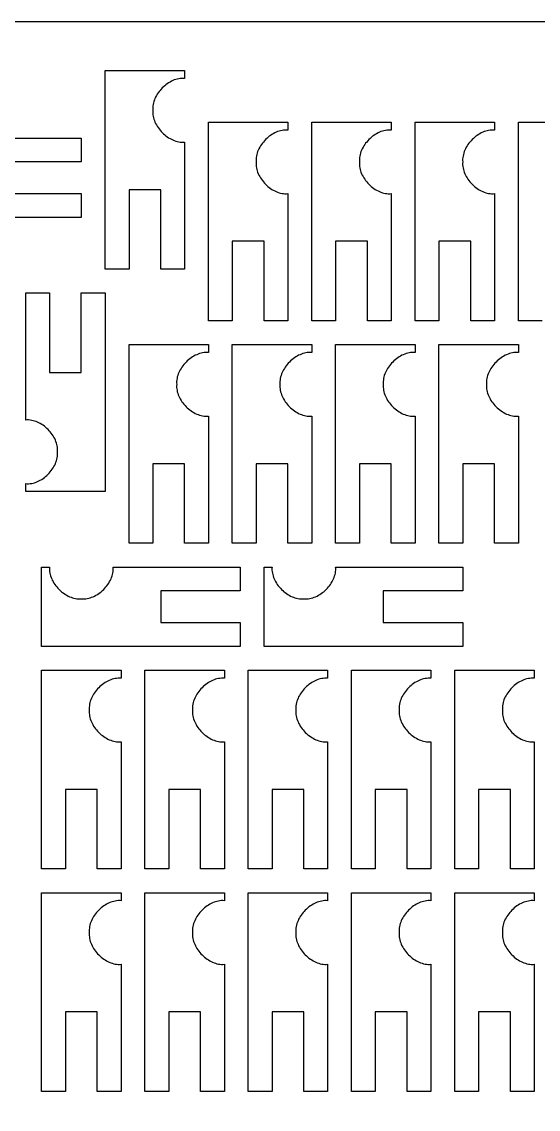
# Model space of a CAD drawing. Header units: millimetres. Extents: x 20698 to 22798, y 4792 to 5692.
# Drawn here: x 20807.1 to 20872.1, y 5555.5 to 5692.4 of the extents above; entities that cross this region are included whole.
import ezdxf

# ---------------------------------------------------------------- set-up
doc = ezdxf.new("R2010")
doc.units = ezdxf.units.MM
doc.layers.add('KEYHOLDER_ASPIRE', color=18, linetype='Continuous', true_color=0x4c0000)
doc.layers.add('Predeterminada', color=18, linetype='Continuous', true_color=0x000000)

msp = doc.modelspace()

# ---------------------------------------------------------------- linework, layer by layer
at = {"layer": 'KEYHOLDER_ASPIRE'}
for points in [[(20827.63, 5685.26), (20827.45, 5685.27), (20827.26, 5685.27), (20827.07, 5685.25), (20826.89, 5685.22), (20826.7, 5685.18), (20826.52, 5685.13), (20826.33, 5685.07), (20826.15, 5684.99), (20825.97, 5684.91), (20825.79, 5684.81), (20825.62, 5684.71), (20825.45, 5684.6), (20825.28, 5684.48), (20825.12, 5684.35), (20824.97, 5684.21), (20824.82, 5684.07), (20824.68, 5683.92), (20824.54, 5683.76), (20824.41, 5683.6), (20824.29, 5683.44), (20824.18, 5683.27), (20824.08, 5683.1), (20823.98, 5682.92), (20823.9, 5682.74), (20823.82, 5682.56), (20823.76, 5682.37), (20823.71, 5682.19), (20823.67, 5682), (20823.64, 5681.81), (20823.62, 5681.63), (20823.62, 5681.44), (20823.63, 5681.26), (20823.62, 5681.07), (20823.62, 5680.88), (20823.64, 5680.7), (20823.67, 5680.51), (20823.71, 5680.32), (20823.76, 5680.14), (20823.82, 5679.95), (20823.9, 5679.77), (20823.98, 5679.59), (20824.08, 5679.42), (20824.18, 5679.24), (20824.29, 5679.07), (20824.41, 5678.91), (20824.54, 5678.75), (20824.68, 5678.59), (20824.82, 5678.44), (20824.97, 5678.3), (20825.12, 5678.16), (20825.28, 5678.04), (20825.45, 5677.91), (20825.62, 5677.8), (20825.79, 5677.7), (20825.97, 5677.6), (20826.15, 5677.52), (20826.33, 5677.45), (20826.52, 5677.38), (20826.7, 5677.33), (20826.89, 5677.29), (20827.07, 5677.26), (20827.26, 5677.25), (20827.45, 5677.24), (20827.63, 5677.26), (20827.63, 5671.26), (20827.63, 5661.26), (20824.63, 5661.26), (20824.63, 5671.26), (20820.63, 5671.26), (20820.63, 5661.26), (20817.63, 5661.26), (20817.63, 5686.26), (20827.63, 5686.26)], [(20840.63, 5678.76), (20840.45, 5678.77), (20840.26, 5678.77), (20840.07, 5678.75), (20839.89, 5678.72), (20839.7, 5678.68), (20839.52, 5678.63), (20839.33, 5678.57), (20839.15, 5678.49), (20838.97, 5678.41), (20838.79, 5678.31), (20838.62, 5678.21), (20838.45, 5678.1), (20838.28, 5677.98), (20838.12, 5677.85), (20837.97, 5677.71), (20837.82, 5677.57), (20837.68, 5677.42), (20837.54, 5677.26), (20837.41, 5677.1), (20837.29, 5676.94), (20837.18, 5676.77), (20837.08, 5676.6), (20836.98, 5676.42), (20836.9, 5676.24), (20836.82, 5676.06), (20836.76, 5675.87), (20836.71, 5675.69), (20836.67, 5675.5), (20836.64, 5675.31), (20836.62, 5675.13), (20836.62, 5674.94), (20836.63, 5674.76), (20836.62, 5674.57), (20836.62, 5674.38), (20836.64, 5674.2), (20836.67, 5674.01), (20836.71, 5673.82), (20836.76, 5673.64), (20836.82, 5673.45), (20836.9, 5673.27), (20836.98, 5673.09), (20837.08, 5672.92), (20837.18, 5672.74), (20837.29, 5672.57), (20837.41, 5672.41), (20837.54, 5672.25), (20837.68, 5672.09), (20837.82, 5671.94), (20837.97, 5671.8), (20838.12, 5671.66), (20838.28, 5671.54), (20838.45, 5671.41), (20838.62, 5671.3), (20838.79, 5671.2), (20838.97, 5671.1), (20839.15, 5671.02), (20839.33, 5670.95), (20839.52, 5670.88), (20839.7, 5670.83), (20839.89, 5670.79), (20840.07, 5670.76), (20840.26, 5670.75), (20840.45, 5670.74), (20840.63, 5670.76), (20840.63, 5664.76), (20840.63, 5654.76), (20837.63, 5654.76), (20837.63, 5664.76), (20833.63, 5664.76), (20833.63, 5654.76), (20830.63, 5654.76), (20830.63, 5679.76), (20840.63, 5679.76)], [(20853.63, 5678.76), (20853.45, 5678.77), (20853.26, 5678.77), (20853.07, 5678.75), (20852.89, 5678.72), (20852.7, 5678.68), (20852.52, 5678.63), (20852.33, 5678.57), (20852.15, 5678.49), (20851.97, 5678.41), (20851.79, 5678.31), (20851.62, 5678.21), (20851.45, 5678.1), (20851.28, 5677.98), (20851.12, 5677.85), (20850.97, 5677.71), (20850.82, 5677.57), (20850.68, 5677.42), (20850.54, 5677.26), (20850.41, 5677.1), (20850.29, 5676.94), (20850.18, 5676.77), (20850.08, 5676.6), (20849.98, 5676.42), (20849.9, 5676.24), (20849.82, 5676.06), (20849.76, 5675.87), (20849.71, 5675.69), (20849.67, 5675.5), (20849.64, 5675.31), (20849.62, 5675.13), (20849.62, 5674.94), (20849.63, 5674.76), (20849.62, 5674.57), (20849.62, 5674.38), (20849.64, 5674.2), (20849.67, 5674.01), (20849.71, 5673.82), (20849.76, 5673.64), (20849.82, 5673.45), (20849.9, 5673.27), (20849.98, 5673.09), (20850.08, 5672.92), (20850.18, 5672.74), (20850.29, 5672.57), (20850.41, 5672.41), (20850.54, 5672.25), (20850.68, 5672.09), (20850.82, 5671.94), (20850.97, 5671.8), (20851.12, 5671.66), (20851.28, 5671.54), (20851.45, 5671.41), (20851.62, 5671.3), (20851.79, 5671.2), (20851.97, 5671.1), (20852.15, 5671.02), (20852.33, 5670.95), (20852.52, 5670.88), (20852.7, 5670.83), (20852.89, 5670.79), (20853.07, 5670.76), (20853.26, 5670.75), (20853.45, 5670.74), (20853.63, 5670.76), (20853.63, 5664.76), (20853.63, 5654.76), (20850.63, 5654.76), (20850.63, 5664.76), (20846.63, 5664.76), (20846.63, 5654.76), (20843.63, 5654.76), (20843.63, 5679.76), (20853.63, 5679.76)], [(20866.63, 5678.76), (20866.45, 5678.77), (20866.26, 5678.77), (20866.07, 5678.75), (20865.89, 5678.72), (20865.7, 5678.68), (20865.52, 5678.63), (20865.33, 5678.57), (20865.15, 5678.49), (20864.97, 5678.41), (20864.79, 5678.31), (20864.62, 5678.21), (20864.45, 5678.1), (20864.28, 5677.98), (20864.12, 5677.85), (20863.97, 5677.71), (20863.82, 5677.57), (20863.68, 5677.42), (20863.54, 5677.26), (20863.41, 5677.1), (20863.29, 5676.94), (20863.18, 5676.77), (20863.08, 5676.6), (20862.98, 5676.42), (20862.9, 5676.24), (20862.82, 5676.06), (20862.76, 5675.87), (20862.71, 5675.69), (20862.67, 5675.5), (20862.64, 5675.31), (20862.62, 5675.13), (20862.62, 5674.94), (20862.63, 5674.76), (20862.62, 5674.57), (20862.62, 5674.38), (20862.64, 5674.2), (20862.67, 5674.01), (20862.71, 5673.82), (20862.76, 5673.64), (20862.82, 5673.45), (20862.9, 5673.27), (20862.98, 5673.09), (20863.08, 5672.92), (20863.18, 5672.74), (20863.29, 5672.57), (20863.41, 5672.41), (20863.54, 5672.25), (20863.68, 5672.09), (20863.82, 5671.94), (20863.97, 5671.8), (20864.12, 5671.66), (20864.28, 5671.54), (20864.45, 5671.41), (20864.62, 5671.3), (20864.79, 5671.2), (20864.97, 5671.1), (20865.15, 5671.02), (20865.33, 5670.95), (20865.52, 5670.88), (20865.7, 5670.83), (20865.89, 5670.79), (20866.07, 5670.76), (20866.26, 5670.75), (20866.45, 5670.74), (20866.63, 5670.76), (20866.63, 5664.76), (20866.63, 5654.76), (20863.63, 5654.76), (20863.63, 5664.76), (20859.63, 5664.76), (20859.63, 5654.76), (20856.63, 5654.76), (20856.63, 5679.76), (20866.63, 5679.76)], [(20807.63, 5634.26), (20807.82, 5634.24), (20808, 5634.25), (20808.19, 5634.26), (20808.38, 5634.29), (20808.56, 5634.33), (20808.75, 5634.38), (20808.93, 5634.45), (20809.12, 5634.52), (20809.3, 5634.61), (20809.47, 5634.7), (20809.65, 5634.8), (20809.82, 5634.92), (20809.98, 5635.04), (20810.14, 5635.16), (20810.3, 5635.3), (20810.45, 5635.44), (20810.59, 5635.59), (20810.72, 5635.75), (20810.85, 5635.91), (20810.97, 5636.07), (20811.09, 5636.24), (20811.19, 5636.42), (20811.28, 5636.59), (20811.37, 5636.77), (20811.44, 5636.96), (20811.51, 5637.14), (20811.56, 5637.32), (20811.6, 5637.51), (20811.63, 5637.7), (20811.64, 5637.89), (20811.64, 5638.07), (20811.63, 5638.26), (20811.64, 5638.44), (20811.64, 5638.63), (20811.63, 5638.81), (20811.6, 5639), (20811.56, 5639.19), (20811.51, 5639.37), (20811.44, 5639.56), (20811.37, 5639.74), (20811.28, 5639.92), (20811.19, 5640.1), (20811.09, 5640.27), (20810.97, 5640.44), (20810.85, 5640.6), (20810.72, 5640.77), (20810.59, 5640.92), (20810.45, 5641.07), (20810.3, 5641.21), (20810.14, 5641.35), (20809.98, 5641.48), (20809.82, 5641.6), (20809.65, 5641.71), (20809.47, 5641.81), (20809.3, 5641.91), (20809.12, 5641.99), (20808.93, 5642.07), (20808.75, 5642.13), (20808.56, 5642.18), (20808.38, 5642.22), (20808.19, 5642.25), (20808, 5642.27), (20807.82, 5642.27), (20807.63, 5642.26), (20807.63, 5648.26), (20807.63, 5658.26), (20810.63, 5658.26), (20810.63, 5648.26), (20814.63, 5648.26), (20814.63, 5658.26), (20817.63, 5658.26), (20817.63, 5633.26), (20807.63, 5633.26)], [(20830.63, 5650.76), (20830.45, 5650.77), (20830.26, 5650.77), (20830.07, 5650.75), (20829.89, 5650.72), (20829.7, 5650.68), (20829.52, 5650.63), (20829.33, 5650.57), (20829.15, 5650.49), (20828.97, 5650.41), (20828.79, 5650.31), (20828.62, 5650.21), (20828.45, 5650.1), (20828.28, 5649.98), (20828.12, 5649.85), (20827.97, 5649.71), (20827.82, 5649.57), (20827.68, 5649.42), (20827.54, 5649.26), (20827.41, 5649.1), (20827.29, 5648.94), (20827.18, 5648.77), (20827.08, 5648.6), (20826.98, 5648.42), (20826.9, 5648.24), (20826.82, 5648.06), (20826.76, 5647.87), (20826.71, 5647.69), (20826.67, 5647.5), (20826.64, 5647.31), (20826.62, 5647.13), (20826.62, 5646.94), (20826.63, 5646.76), (20826.62, 5646.57), (20826.62, 5646.38), (20826.64, 5646.2), (20826.67, 5646.01), (20826.71, 5645.82), (20826.76, 5645.64), (20826.82, 5645.45), (20826.9, 5645.27), (20826.98, 5645.09), (20827.08, 5644.92), (20827.18, 5644.74), (20827.29, 5644.57), (20827.41, 5644.41), (20827.54, 5644.25), (20827.68, 5644.09), (20827.82, 5643.94), (20827.97, 5643.8), (20828.12, 5643.66), (20828.28, 5643.54), (20828.45, 5643.41), (20828.62, 5643.3), (20828.79, 5643.2), (20828.97, 5643.1), (20829.15, 5643.02), (20829.33, 5642.95), (20829.52, 5642.88), (20829.7, 5642.83), (20829.89, 5642.79), (20830.07, 5642.76), (20830.26, 5642.75), (20830.45, 5642.74), (20830.63, 5642.76), (20830.63, 5636.76), (20830.63, 5626.76), (20827.63, 5626.76), (20827.63, 5636.76), (20823.63, 5636.76), (20823.63, 5626.76), (20820.63, 5626.76), (20820.63, 5651.76), (20830.63, 5651.76)], [(20843.63, 5650.76), (20843.45, 5650.77), (20843.26, 5650.77), (20843.07, 5650.75), (20842.89, 5650.72), (20842.7, 5650.68), (20842.52, 5650.63), (20842.33, 5650.57), (20842.15, 5650.49), (20841.97, 5650.41), (20841.79, 5650.31), (20841.62, 5650.21), (20841.45, 5650.1), (20841.28, 5649.98), (20841.12, 5649.85), (20840.97, 5649.71), (20840.82, 5649.57), (20840.68, 5649.42), (20840.54, 5649.26), (20840.41, 5649.1), (20840.29, 5648.94), (20840.18, 5648.77), (20840.08, 5648.6), (20839.98, 5648.42), (20839.9, 5648.24), (20839.82, 5648.06), (20839.76, 5647.87), (20839.71, 5647.69), (20839.67, 5647.5), (20839.64, 5647.31), (20839.62, 5647.13), (20839.62, 5646.94), (20839.63, 5646.76), (20839.62, 5646.57), (20839.62, 5646.38), (20839.64, 5646.2), (20839.67, 5646.01), (20839.71, 5645.82), (20839.76, 5645.64), (20839.82, 5645.45), (20839.9, 5645.27), (20839.98, 5645.09), (20840.08, 5644.92), (20840.18, 5644.74), (20840.29, 5644.57), (20840.41, 5644.41), (20840.54, 5644.25), (20840.68, 5644.09), (20840.82, 5643.94), (20840.97, 5643.8), (20841.12, 5643.66), (20841.28, 5643.54), (20841.45, 5643.41), (20841.62, 5643.3), (20841.79, 5643.2), (20841.97, 5643.1), (20842.15, 5643.02), (20842.33, 5642.95), (20842.52, 5642.88), (20842.7, 5642.83), (20842.89, 5642.79), (20843.07, 5642.76), (20843.26, 5642.75), (20843.45, 5642.74), (20843.63, 5642.76), (20843.63, 5636.76), (20843.63, 5626.76), (20840.63, 5626.76), (20840.63, 5636.76), (20836.63, 5636.76), (20836.63, 5626.76), (20833.63, 5626.76), (20833.63, 5651.76), (20843.63, 5651.76)], [(20856.63, 5650.76), (20856.45, 5650.77), (20856.26, 5650.77), (20856.07, 5650.75), (20855.89, 5650.72), (20855.7, 5650.68), (20855.52, 5650.63), (20855.33, 5650.57), (20855.15, 5650.49), (20854.97, 5650.41), (20854.79, 5650.31), (20854.62, 5650.21), (20854.45, 5650.1), (20854.28, 5649.98), (20854.12, 5649.85), (20853.97, 5649.71), (20853.82, 5649.57), (20853.68, 5649.42), (20853.54, 5649.26), (20853.41, 5649.1), (20853.29, 5648.94), (20853.18, 5648.77), (20853.08, 5648.6), (20852.98, 5648.42), (20852.9, 5648.24), (20852.82, 5648.06), (20852.76, 5647.87), (20852.71, 5647.69), (20852.67, 5647.5), (20852.64, 5647.31), (20852.62, 5647.13), (20852.62, 5646.94), (20852.63, 5646.76), (20852.62, 5646.57), (20852.62, 5646.38), (20852.64, 5646.2), (20852.67, 5646.01), (20852.71, 5645.82), (20852.76, 5645.64), (20852.82, 5645.45), (20852.9, 5645.27), (20852.98, 5645.09), (20853.08, 5644.92), (20853.18, 5644.74), (20853.29, 5644.57), (20853.41, 5644.41), (20853.54, 5644.25), (20853.68, 5644.09), (20853.82, 5643.94), (20853.97, 5643.8), (20854.12, 5643.66), (20854.28, 5643.54), (20854.45, 5643.41), (20854.62, 5643.3), (20854.79, 5643.2), (20854.97, 5643.1), (20855.15, 5643.02), (20855.33, 5642.95), (20855.52, 5642.88), (20855.7, 5642.83), (20855.89, 5642.79), (20856.07, 5642.76), (20856.26, 5642.75), (20856.45, 5642.74), (20856.63, 5642.76), (20856.63, 5636.76), (20856.63, 5626.76), (20853.63, 5626.76), (20853.63, 5636.76), (20849.63, 5636.76), (20849.63, 5626.76), (20846.63, 5626.76), (20846.63, 5651.76), (20856.63, 5651.76)], [(20869.63, 5650.76), (20869.45, 5650.77), (20869.26, 5650.77), (20869.07, 5650.75), (20868.89, 5650.72), (20868.7, 5650.68), (20868.52, 5650.63), (20868.33, 5650.57), (20868.15, 5650.49), (20867.97, 5650.41), (20867.79, 5650.31), (20867.62, 5650.21), (20867.45, 5650.1), (20867.28, 5649.98), (20867.12, 5649.85), (20866.97, 5649.71), (20866.82, 5649.57), (20866.68, 5649.42), (20866.54, 5649.26), (20866.41, 5649.1), (20866.29, 5648.94), (20866.18, 5648.77), (20866.08, 5648.6), (20865.98, 5648.42), (20865.9, 5648.24), (20865.82, 5648.06), (20865.76, 5647.87), (20865.71, 5647.69), (20865.67, 5647.5), (20865.64, 5647.31), (20865.62, 5647.13), (20865.62, 5646.94), (20865.63, 5646.76), (20865.62, 5646.57), (20865.62, 5646.38), (20865.64, 5646.2), (20865.67, 5646.01), (20865.71, 5645.82), (20865.76, 5645.64), (20865.82, 5645.45), (20865.9, 5645.27), (20865.98, 5645.09), (20866.08, 5644.92), (20866.18, 5644.74), (20866.29, 5644.57), (20866.41, 5644.41), (20866.54, 5644.25), (20866.68, 5644.09), (20866.82, 5643.94), (20866.97, 5643.8), (20867.12, 5643.66), (20867.28, 5643.54), (20867.45, 5643.41), (20867.62, 5643.3), (20867.79, 5643.2), (20867.97, 5643.1), (20868.15, 5643.02), (20868.33, 5642.95), (20868.52, 5642.88), (20868.7, 5642.83), (20868.89, 5642.79), (20869.07, 5642.76), (20869.26, 5642.75), (20869.45, 5642.74), (20869.63, 5642.76), (20869.63, 5636.76), (20869.63, 5626.76), (20866.63, 5626.76), (20866.63, 5636.76), (20862.63, 5636.76), (20862.63, 5626.76), (20859.63, 5626.76), (20859.63, 5651.76), (20869.63, 5651.76)], [(20810.63, 5623.76), (20810.62, 5623.57), (20810.62, 5623.38), (20810.64, 5623.2), (20810.67, 5623.01), (20810.71, 5622.82), (20810.76, 5622.64), (20810.82, 5622.45), (20810.9, 5622.27), (20810.98, 5622.09), (20811.08, 5621.92), (20811.18, 5621.74), (20811.29, 5621.57), (20811.41, 5621.41), (20811.54, 5621.25), (20811.68, 5621.09), (20811.82, 5620.94), (20811.97, 5620.8), (20812.12, 5620.66), (20812.28, 5620.54), (20812.45, 5620.41), (20812.62, 5620.3), (20812.79, 5620.2), (20812.97, 5620.1), (20813.15, 5620.02), (20813.33, 5619.95), (20813.52, 5619.88), (20813.7, 5619.83), (20813.89, 5619.79), (20814.07, 5619.76), (20814.26, 5619.75), (20814.45, 5619.74), (20814.63, 5619.76), (20814.82, 5619.74), (20815, 5619.75), (20815.19, 5619.76), (20815.38, 5619.79), (20815.56, 5619.83), (20815.75, 5619.88), (20815.93, 5619.95), (20816.12, 5620.02), (20816.3, 5620.1), (20816.47, 5620.2), (20816.65, 5620.3), (20816.82, 5620.41), (20816.98, 5620.54), (20817.14, 5620.66), (20817.3, 5620.8), (20817.45, 5620.94), (20817.59, 5621.09), (20817.72, 5621.25), (20817.85, 5621.41), (20817.97, 5621.57), (20818.09, 5621.74), (20818.19, 5621.92), (20818.28, 5622.09), (20818.37, 5622.27), (20818.44, 5622.45), (20818.51, 5622.64), (20818.56, 5622.82), (20818.6, 5623.01), (20818.63, 5623.2), (20818.64, 5623.38), (20818.64, 5623.57), (20818.63, 5623.76), (20824.63, 5623.76), (20834.63, 5623.76), (20834.63, 5620.76), (20824.63, 5620.76), (20824.63, 5616.76), (20834.63, 5616.76), (20834.63, 5613.76), (20809.63, 5613.76), (20809.63, 5623.76)], [(20838.63, 5623.76), (20838.62, 5623.57), (20838.62, 5623.38), (20838.64, 5623.2), (20838.67, 5623.01), (20838.71, 5622.82), (20838.76, 5622.64), (20838.82, 5622.45), (20838.9, 5622.27), (20838.98, 5622.09), (20839.08, 5621.92), (20839.18, 5621.74), (20839.29, 5621.57), (20839.41, 5621.41), (20839.54, 5621.25), (20839.68, 5621.09), (20839.82, 5620.94), (20839.97, 5620.8), (20840.12, 5620.66), (20840.28, 5620.54), (20840.45, 5620.41), (20840.62, 5620.3), (20840.79, 5620.2), (20840.97, 5620.1), (20841.15, 5620.02), (20841.33, 5619.95), (20841.52, 5619.88), (20841.7, 5619.83), (20841.89, 5619.79), (20842.07, 5619.76), (20842.26, 5619.75), (20842.45, 5619.74), (20842.63, 5619.76), (20842.82, 5619.74), (20843, 5619.75), (20843.19, 5619.76), (20843.38, 5619.79), (20843.56, 5619.83), (20843.75, 5619.88), (20843.93, 5619.95), (20844.12, 5620.02), (20844.3, 5620.1), (20844.47, 5620.2), (20844.65, 5620.3), (20844.82, 5620.41), (20844.98, 5620.54), (20845.14, 5620.66), (20845.3, 5620.8), (20845.45, 5620.94), (20845.59, 5621.09), (20845.72, 5621.25), (20845.85, 5621.41), (20845.97, 5621.57), (20846.09, 5621.74), (20846.19, 5621.92), (20846.28, 5622.09), (20846.37, 5622.27), (20846.44, 5622.45), (20846.51, 5622.64), (20846.56, 5622.82), (20846.6, 5623.01), (20846.63, 5623.2), (20846.64, 5623.38), (20846.64, 5623.57), (20846.63, 5623.76), (20852.63, 5623.76), (20862.63, 5623.76), (20862.63, 5620.76), (20852.63, 5620.76), (20852.63, 5616.76), (20862.63, 5616.76), (20862.63, 5613.76), (20837.63, 5613.76), (20837.63, 5623.76)], [(20819.63, 5609.76), (20819.45, 5609.77), (20819.26, 5609.77), (20819.07, 5609.75), (20818.89, 5609.72), (20818.7, 5609.68), (20818.52, 5609.63), (20818.33, 5609.57), (20818.15, 5609.49), (20817.97, 5609.41), (20817.79, 5609.31), (20817.62, 5609.21), (20817.45, 5609.1), (20817.28, 5608.98), (20817.12, 5608.85), (20816.97, 5608.71), (20816.82, 5608.57), (20816.68, 5608.42), (20816.54, 5608.26), (20816.41, 5608.1), (20816.29, 5607.94), (20816.18, 5607.77), (20816.08, 5607.6), (20815.98, 5607.42), (20815.9, 5607.24), (20815.82, 5607.06), (20815.76, 5606.87), (20815.71, 5606.69), (20815.67, 5606.5), (20815.64, 5606.31), (20815.62, 5606.13), (20815.62, 5605.94), (20815.63, 5605.76), (20815.62, 5605.57), (20815.62, 5605.38), (20815.64, 5605.2), (20815.67, 5605.01), (20815.71, 5604.82), (20815.76, 5604.64), (20815.82, 5604.45), (20815.9, 5604.27), (20815.98, 5604.09), (20816.08, 5603.92), (20816.18, 5603.74), (20816.29, 5603.57), (20816.41, 5603.41), (20816.54, 5603.25), (20816.68, 5603.09), (20816.82, 5602.94), (20816.97, 5602.8), (20817.12, 5602.66), (20817.28, 5602.54), (20817.45, 5602.41), (20817.62, 5602.3), (20817.79, 5602.2), (20817.97, 5602.1), (20818.15, 5602.02), (20818.33, 5601.95), (20818.52, 5601.88), (20818.7, 5601.83), (20818.89, 5601.79), (20819.07, 5601.76), (20819.26, 5601.75), (20819.45, 5601.74), (20819.63, 5601.76), (20819.63, 5595.76), (20819.63, 5585.76), (20816.63, 5585.76), (20816.63, 5595.76), (20812.63, 5595.76), (20812.63, 5585.76), (20809.63, 5585.76), (20809.63, 5610.76), (20819.63, 5610.76)], [(20832.63, 5609.76), (20832.45, 5609.77), (20832.26, 5609.77), (20832.07, 5609.75), (20831.89, 5609.72), (20831.7, 5609.68), (20831.52, 5609.63), (20831.33, 5609.57), (20831.15, 5609.49), (20830.97, 5609.41), (20830.79, 5609.31), (20830.62, 5609.21), (20830.45, 5609.1), (20830.28, 5608.98), (20830.12, 5608.85), (20829.97, 5608.71), (20829.82, 5608.57), (20829.68, 5608.42), (20829.54, 5608.26), (20829.41, 5608.1), (20829.29, 5607.94), (20829.18, 5607.77), (20829.08, 5607.6), (20828.98, 5607.42), (20828.9, 5607.24), (20828.82, 5607.06), (20828.76, 5606.87), (20828.71, 5606.69), (20828.67, 5606.5), (20828.64, 5606.31), (20828.62, 5606.13), (20828.62, 5605.94), (20828.63, 5605.76), (20828.62, 5605.57), (20828.62, 5605.38), (20828.64, 5605.2), (20828.67, 5605.01), (20828.71, 5604.82), (20828.76, 5604.64), (20828.82, 5604.45), (20828.9, 5604.27), (20828.98, 5604.09), (20829.08, 5603.92), (20829.18, 5603.74), (20829.29, 5603.57), (20829.41, 5603.41), (20829.54, 5603.25), (20829.68, 5603.09), (20829.82, 5602.94), (20829.97, 5602.8), (20830.12, 5602.66), (20830.28, 5602.54), (20830.45, 5602.41), (20830.62, 5602.3), (20830.79, 5602.2), (20830.97, 5602.1), (20831.15, 5602.02), (20831.33, 5601.95), (20831.52, 5601.88), (20831.7, 5601.83), (20831.89, 5601.79), (20832.07, 5601.76), (20832.26, 5601.75), (20832.45, 5601.74), (20832.63, 5601.76), (20832.63, 5595.76), (20832.63, 5585.76), (20829.63, 5585.76), (20829.63, 5595.76), (20825.63, 5595.76), (20825.63, 5585.76), (20822.63, 5585.76), (20822.63, 5610.76), (20832.63, 5610.76)], [(20845.63, 5609.76), (20845.45, 5609.77), (20845.26, 5609.77), (20845.07, 5609.75), (20844.89, 5609.72), (20844.7, 5609.68), (20844.52, 5609.63), (20844.33, 5609.57), (20844.15, 5609.49), (20843.97, 5609.41), (20843.79, 5609.31), (20843.62, 5609.21), (20843.45, 5609.1), (20843.28, 5608.98), (20843.12, 5608.85), (20842.97, 5608.71), (20842.82, 5608.57), (20842.68, 5608.42), (20842.54, 5608.26), (20842.41, 5608.1), (20842.29, 5607.94), (20842.18, 5607.77), (20842.08, 5607.6), (20841.98, 5607.42), (20841.9, 5607.24), (20841.82, 5607.06), (20841.76, 5606.87), (20841.71, 5606.69), (20841.67, 5606.5), (20841.64, 5606.31), (20841.62, 5606.13), (20841.62, 5605.94), (20841.63, 5605.76), (20841.62, 5605.57), (20841.62, 5605.38), (20841.64, 5605.2), (20841.67, 5605.01), (20841.71, 5604.82), (20841.76, 5604.64), (20841.82, 5604.45), (20841.9, 5604.27), (20841.98, 5604.09), (20842.08, 5603.92), (20842.18, 5603.74), (20842.29, 5603.57), (20842.41, 5603.41), (20842.54, 5603.25), (20842.68, 5603.09), (20842.82, 5602.94), (20842.97, 5602.8), (20843.12, 5602.66), (20843.28, 5602.54), (20843.45, 5602.41), (20843.62, 5602.3), (20843.79, 5602.2), (20843.97, 5602.1), (20844.15, 5602.02), (20844.33, 5601.95), (20844.52, 5601.88), (20844.7, 5601.83), (20844.89, 5601.79), (20845.07, 5601.76), (20845.26, 5601.75), (20845.45, 5601.74), (20845.63, 5601.76), (20845.63, 5595.76), (20845.63, 5585.76), (20842.63, 5585.76), (20842.63, 5595.76), (20838.63, 5595.76), (20838.63, 5585.76), (20835.63, 5585.76), (20835.63, 5610.76), (20845.63, 5610.76)], [(20858.63, 5609.76), (20858.45, 5609.77), (20858.26, 5609.77), (20858.07, 5609.75), (20857.89, 5609.72), (20857.7, 5609.68), (20857.52, 5609.63), (20857.33, 5609.57), (20857.15, 5609.49), (20856.97, 5609.41), (20856.79, 5609.31), (20856.62, 5609.21), (20856.45, 5609.1), (20856.28, 5608.98), (20856.12, 5608.85), (20855.97, 5608.71), (20855.82, 5608.57), (20855.68, 5608.42), (20855.54, 5608.26), (20855.41, 5608.1), (20855.29, 5607.94), (20855.18, 5607.77), (20855.08, 5607.6), (20854.98, 5607.42), (20854.9, 5607.24), (20854.82, 5607.06), (20854.76, 5606.87), (20854.71, 5606.69), (20854.67, 5606.5), (20854.64, 5606.31), (20854.62, 5606.13), (20854.62, 5605.94), (20854.63, 5605.76), (20854.62, 5605.57), (20854.62, 5605.38), (20854.64, 5605.2), (20854.67, 5605.01), (20854.71, 5604.82), (20854.76, 5604.64), (20854.82, 5604.45), (20854.9, 5604.27), (20854.98, 5604.09), (20855.08, 5603.92), (20855.18, 5603.74), (20855.29, 5603.57), (20855.41, 5603.41), (20855.54, 5603.25), (20855.68, 5603.09), (20855.82, 5602.94), (20855.97, 5602.8), (20856.12, 5602.66), (20856.28, 5602.54), (20856.45, 5602.41), (20856.62, 5602.3), (20856.79, 5602.2), (20856.97, 5602.1), (20857.15, 5602.02), (20857.33, 5601.95), (20857.52, 5601.88), (20857.7, 5601.83), (20857.89, 5601.79), (20858.07, 5601.76), (20858.26, 5601.75), (20858.45, 5601.74), (20858.63, 5601.76), (20858.63, 5595.76), (20858.63, 5585.76), (20855.63, 5585.76), (20855.63, 5595.76), (20851.63, 5595.76), (20851.63, 5585.76), (20848.63, 5585.76), (20848.63, 5610.76), (20858.63, 5610.76)], [(20871.63, 5609.76), (20871.45, 5609.77), (20871.26, 5609.77), (20871.07, 5609.75), (20870.89, 5609.72), (20870.7, 5609.68), (20870.52, 5609.63), (20870.33, 5609.57), (20870.15, 5609.49), (20869.97, 5609.41), (20869.79, 5609.31), (20869.62, 5609.21), (20869.45, 5609.1), (20869.28, 5608.98), (20869.12, 5608.85), (20868.97, 5608.71), (20868.82, 5608.57), (20868.68, 5608.42), (20868.54, 5608.26), (20868.41, 5608.1), (20868.29, 5607.94), (20868.18, 5607.77), (20868.08, 5607.6), (20867.98, 5607.42), (20867.9, 5607.24), (20867.82, 5607.06), (20867.76, 5606.87), (20867.71, 5606.69), (20867.67, 5606.5), (20867.64, 5606.31), (20867.62, 5606.13), (20867.62, 5605.94), (20867.63, 5605.76), (20867.62, 5605.57), (20867.62, 5605.38), (20867.64, 5605.2), (20867.67, 5605.01), (20867.71, 5604.82), (20867.76, 5604.64), (20867.82, 5604.45), (20867.9, 5604.27), (20867.98, 5604.09), (20868.08, 5603.92), (20868.18, 5603.74), (20868.29, 5603.57), (20868.41, 5603.41), (20868.54, 5603.25), (20868.68, 5603.09), (20868.82, 5602.94), (20868.97, 5602.8), (20869.12, 5602.66), (20869.28, 5602.54), (20869.45, 5602.41), (20869.62, 5602.3), (20869.79, 5602.2), (20869.97, 5602.1), (20870.15, 5602.02), (20870.33, 5601.95), (20870.52, 5601.88), (20870.7, 5601.83), (20870.89, 5601.79), (20871.07, 5601.76), (20871.26, 5601.75), (20871.45, 5601.74), (20871.63, 5601.76), (20871.63, 5595.76), (20871.63, 5585.76), (20868.63, 5585.76), (20868.63, 5595.76), (20864.63, 5595.76), (20864.63, 5585.76), (20861.63, 5585.76), (20861.63, 5610.76), (20871.63, 5610.76)], [(20819.63, 5581.76), (20819.45, 5581.77), (20819.26, 5581.77), (20819.07, 5581.75), (20818.89, 5581.72), (20818.7, 5581.68), (20818.52, 5581.63), (20818.33, 5581.57), (20818.15, 5581.49), (20817.97, 5581.41), (20817.79, 5581.31), (20817.62, 5581.21), (20817.45, 5581.1), (20817.28, 5580.98), (20817.12, 5580.85), (20816.97, 5580.71), (20816.82, 5580.57), (20816.68, 5580.42), (20816.54, 5580.26), (20816.41, 5580.1), (20816.29, 5579.94), (20816.18, 5579.77), (20816.08, 5579.6), (20815.98, 5579.42), (20815.9, 5579.24), (20815.82, 5579.06), (20815.76, 5578.87), (20815.71, 5578.69), (20815.67, 5578.5), (20815.64, 5578.31), (20815.62, 5578.13), (20815.62, 5577.94), (20815.63, 5577.76), (20815.62, 5577.57), (20815.62, 5577.38), (20815.64, 5577.2), (20815.67, 5577.01), (20815.71, 5576.82), (20815.76, 5576.64), (20815.82, 5576.45), (20815.9, 5576.27), (20815.98, 5576.09), (20816.08, 5575.92), (20816.18, 5575.74), (20816.29, 5575.57), (20816.41, 5575.41), (20816.54, 5575.25), (20816.68, 5575.09), (20816.82, 5574.94), (20816.97, 5574.8), (20817.12, 5574.66), (20817.28, 5574.54), (20817.45, 5574.41), (20817.62, 5574.3), (20817.79, 5574.2), (20817.97, 5574.1), (20818.15, 5574.02), (20818.33, 5573.95), (20818.52, 5573.88), (20818.7, 5573.83), (20818.89, 5573.79), (20819.07, 5573.76), (20819.26, 5573.75), (20819.45, 5573.74), (20819.63, 5573.76), (20819.63, 5567.76), (20819.63, 5557.76), (20816.63, 5557.76), (20816.63, 5567.76), (20812.63, 5567.76), (20812.63, 5557.76), (20809.63, 5557.76), (20809.63, 5582.76), (20819.63, 5582.76)], [(20832.63, 5581.76), (20832.45, 5581.77), (20832.26, 5581.77), (20832.07, 5581.75), (20831.89, 5581.72), (20831.7, 5581.68), (20831.52, 5581.63), (20831.33, 5581.57), (20831.15, 5581.49), (20830.97, 5581.41), (20830.79, 5581.31), (20830.62, 5581.21), (20830.45, 5581.1), (20830.28, 5580.98), (20830.12, 5580.85), (20829.97, 5580.71), (20829.82, 5580.57), (20829.68, 5580.42), (20829.54, 5580.26), (20829.41, 5580.1), (20829.29, 5579.94), (20829.18, 5579.77), (20829.08, 5579.6), (20828.98, 5579.42), (20828.9, 5579.24), (20828.82, 5579.06), (20828.76, 5578.87), (20828.71, 5578.69), (20828.67, 5578.5), (20828.64, 5578.31), (20828.62, 5578.13), (20828.62, 5577.94), (20828.63, 5577.76), (20828.62, 5577.57), (20828.62, 5577.38), (20828.64, 5577.2), (20828.67, 5577.01), (20828.71, 5576.82), (20828.76, 5576.64), (20828.82, 5576.45), (20828.9, 5576.27), (20828.98, 5576.09), (20829.08, 5575.92), (20829.18, 5575.74), (20829.29, 5575.57), (20829.41, 5575.41), (20829.54, 5575.25), (20829.68, 5575.09), (20829.82, 5574.94), (20829.97, 5574.8), (20830.12, 5574.66), (20830.28, 5574.54), (20830.45, 5574.41), (20830.62, 5574.3), (20830.79, 5574.2), (20830.97, 5574.1), (20831.15, 5574.02), (20831.33, 5573.95), (20831.52, 5573.88), (20831.7, 5573.83), (20831.89, 5573.79), (20832.07, 5573.76), (20832.26, 5573.75), (20832.45, 5573.74), (20832.63, 5573.76), (20832.63, 5567.76), (20832.63, 5557.76), (20829.63, 5557.76), (20829.63, 5567.76), (20825.63, 5567.76), (20825.63, 5557.76), (20822.63, 5557.76), (20822.63, 5582.76), (20832.63, 5582.76)], [(20845.63, 5581.76), (20845.45, 5581.77), (20845.26, 5581.77), (20845.07, 5581.75), (20844.89, 5581.72), (20844.7, 5581.68), (20844.52, 5581.63), (20844.33, 5581.57), (20844.15, 5581.49), (20843.97, 5581.41), (20843.79, 5581.31), (20843.62, 5581.21), (20843.45, 5581.1), (20843.28, 5580.98), (20843.12, 5580.85), (20842.97, 5580.71), (20842.82, 5580.57), (20842.68, 5580.42), (20842.54, 5580.26), (20842.41, 5580.1), (20842.29, 5579.94), (20842.18, 5579.77), (20842.08, 5579.6), (20841.98, 5579.42), (20841.9, 5579.24), (20841.82, 5579.06), (20841.76, 5578.87), (20841.71, 5578.69), (20841.67, 5578.5), (20841.64, 5578.31), (20841.62, 5578.13), (20841.62, 5577.94), (20841.63, 5577.76), (20841.62, 5577.57), (20841.62, 5577.38), (20841.64, 5577.2), (20841.67, 5577.01), (20841.71, 5576.82), (20841.76, 5576.64), (20841.82, 5576.45), (20841.9, 5576.27), (20841.98, 5576.09), (20842.08, 5575.92), (20842.18, 5575.74), (20842.29, 5575.57), (20842.41, 5575.41), (20842.54, 5575.25), (20842.68, 5575.09), (20842.82, 5574.94), (20842.97, 5574.8), (20843.12, 5574.66), (20843.28, 5574.54), (20843.45, 5574.41), (20843.62, 5574.3), (20843.79, 5574.2), (20843.97, 5574.1), (20844.15, 5574.02), (20844.33, 5573.95), (20844.52, 5573.88), (20844.7, 5573.83), (20844.89, 5573.79), (20845.07, 5573.76), (20845.26, 5573.75), (20845.45, 5573.74), (20845.63, 5573.76), (20845.63, 5567.76), (20845.63, 5557.76), (20842.63, 5557.76), (20842.63, 5567.76), (20838.63, 5567.76), (20838.63, 5557.76), (20835.63, 5557.76), (20835.63, 5582.76), (20845.63, 5582.76)], [(20858.63, 5581.76), (20858.45, 5581.77), (20858.26, 5581.77), (20858.07, 5581.75), (20857.89, 5581.72), (20857.7, 5581.68), (20857.52, 5581.63), (20857.33, 5581.57), (20857.15, 5581.49), (20856.97, 5581.41), (20856.79, 5581.31), (20856.62, 5581.21), (20856.45, 5581.1), (20856.28, 5580.98), (20856.12, 5580.85), (20855.97, 5580.71), (20855.82, 5580.57), (20855.68, 5580.42), (20855.54, 5580.26), (20855.41, 5580.1), (20855.29, 5579.94), (20855.18, 5579.77), (20855.08, 5579.6), (20854.98, 5579.42), (20854.9, 5579.24), (20854.82, 5579.06), (20854.76, 5578.87), (20854.71, 5578.69), (20854.67, 5578.5), (20854.64, 5578.31), (20854.62, 5578.13), (20854.62, 5577.94), (20854.63, 5577.76), (20854.62, 5577.57), (20854.62, 5577.38), (20854.64, 5577.2), (20854.67, 5577.01), (20854.71, 5576.82), (20854.76, 5576.64), (20854.82, 5576.45), (20854.9, 5576.27), (20854.98, 5576.09), (20855.08, 5575.92), (20855.18, 5575.74), (20855.29, 5575.57), (20855.41, 5575.41), (20855.54, 5575.25), (20855.68, 5575.09), (20855.82, 5574.94), (20855.97, 5574.8), (20856.12, 5574.66), (20856.28, 5574.54), (20856.45, 5574.41), (20856.62, 5574.3), (20856.79, 5574.2), (20856.97, 5574.1), (20857.15, 5574.02), (20857.33, 5573.95), (20857.52, 5573.88), (20857.7, 5573.83), (20857.89, 5573.79), (20858.07, 5573.76), (20858.26, 5573.75), (20858.45, 5573.74), (20858.63, 5573.76), (20858.63, 5567.76), (20858.63, 5557.76), (20855.63, 5557.76), (20855.63, 5567.76), (20851.63, 5567.76), (20851.63, 5557.76), (20848.63, 5557.76), (20848.63, 5582.76), (20858.63, 5582.76)], [(20871.63, 5581.76), (20871.45, 5581.77), (20871.26, 5581.77), (20871.07, 5581.75), (20870.89, 5581.72), (20870.7, 5581.68), (20870.52, 5581.63), (20870.33, 5581.57), (20870.15, 5581.49), (20869.97, 5581.41), (20869.79, 5581.31), (20869.62, 5581.21), (20869.45, 5581.1), (20869.28, 5580.98), (20869.12, 5580.85), (20868.97, 5580.71), (20868.82, 5580.57), (20868.68, 5580.42), (20868.54, 5580.26), (20868.41, 5580.1), (20868.29, 5579.94), (20868.18, 5579.77), (20868.08, 5579.6), (20867.98, 5579.42), (20867.9, 5579.24), (20867.82, 5579.06), (20867.76, 5578.87), (20867.71, 5578.69), (20867.67, 5578.5), (20867.64, 5578.31), (20867.62, 5578.13), (20867.62, 5577.94), (20867.63, 5577.76), (20867.62, 5577.57), (20867.62, 5577.38), (20867.64, 5577.2), (20867.67, 5577.01), (20867.71, 5576.82), (20867.76, 5576.64), (20867.82, 5576.45), (20867.9, 5576.27), (20867.98, 5576.09), (20868.08, 5575.92), (20868.18, 5575.74), (20868.29, 5575.57), (20868.41, 5575.41), (20868.54, 5575.25), (20868.68, 5575.09), (20868.82, 5574.94), (20868.97, 5574.8), (20869.12, 5574.66), (20869.28, 5574.54), (20869.45, 5574.41), (20869.62, 5574.3), (20869.79, 5574.2), (20869.97, 5574.1), (20870.15, 5574.02), (20870.33, 5573.95), (20870.52, 5573.88), (20870.7, 5573.83), (20870.89, 5573.79), (20871.07, 5573.76), (20871.26, 5573.75), (20871.45, 5573.74), (20871.63, 5573.76), (20871.63, 5567.76), (20871.63, 5557.76), (20868.63, 5557.76), (20868.63, 5567.76), (20864.63, 5567.76), (20864.63, 5557.76), (20861.63, 5557.76), (20861.63, 5582.76), (20871.63, 5582.76)]]:
    msp.add_lwpolyline(points, close=True, dxfattribs=at)
for points in [[(20872.63, 5654.76), (20869.63, 5654.76), (20869.63, 5679.76), (20879.63, 5679.76)], [(20804.63, 5677.76), (20814.63, 5677.76), (20814.63, 5674.76), (20804.63, 5674.76)], [(20804.63, 5670.76), (20814.63, 5670.76), (20814.63, 5667.76), (20789.63, 5667.76)]]:
    msp.add_lwpolyline(points, dxfattribs=at)
at = {"layer": 'Predeterminada'}
msp.add_lwpolyline([(20698.16, 4792.4), (22798.16, 4792.4), (22798.16, 5692.4), (20698.16, 5692.4)], close=True, dxfattribs=at)

doc.saveas('drawing.dxf')
